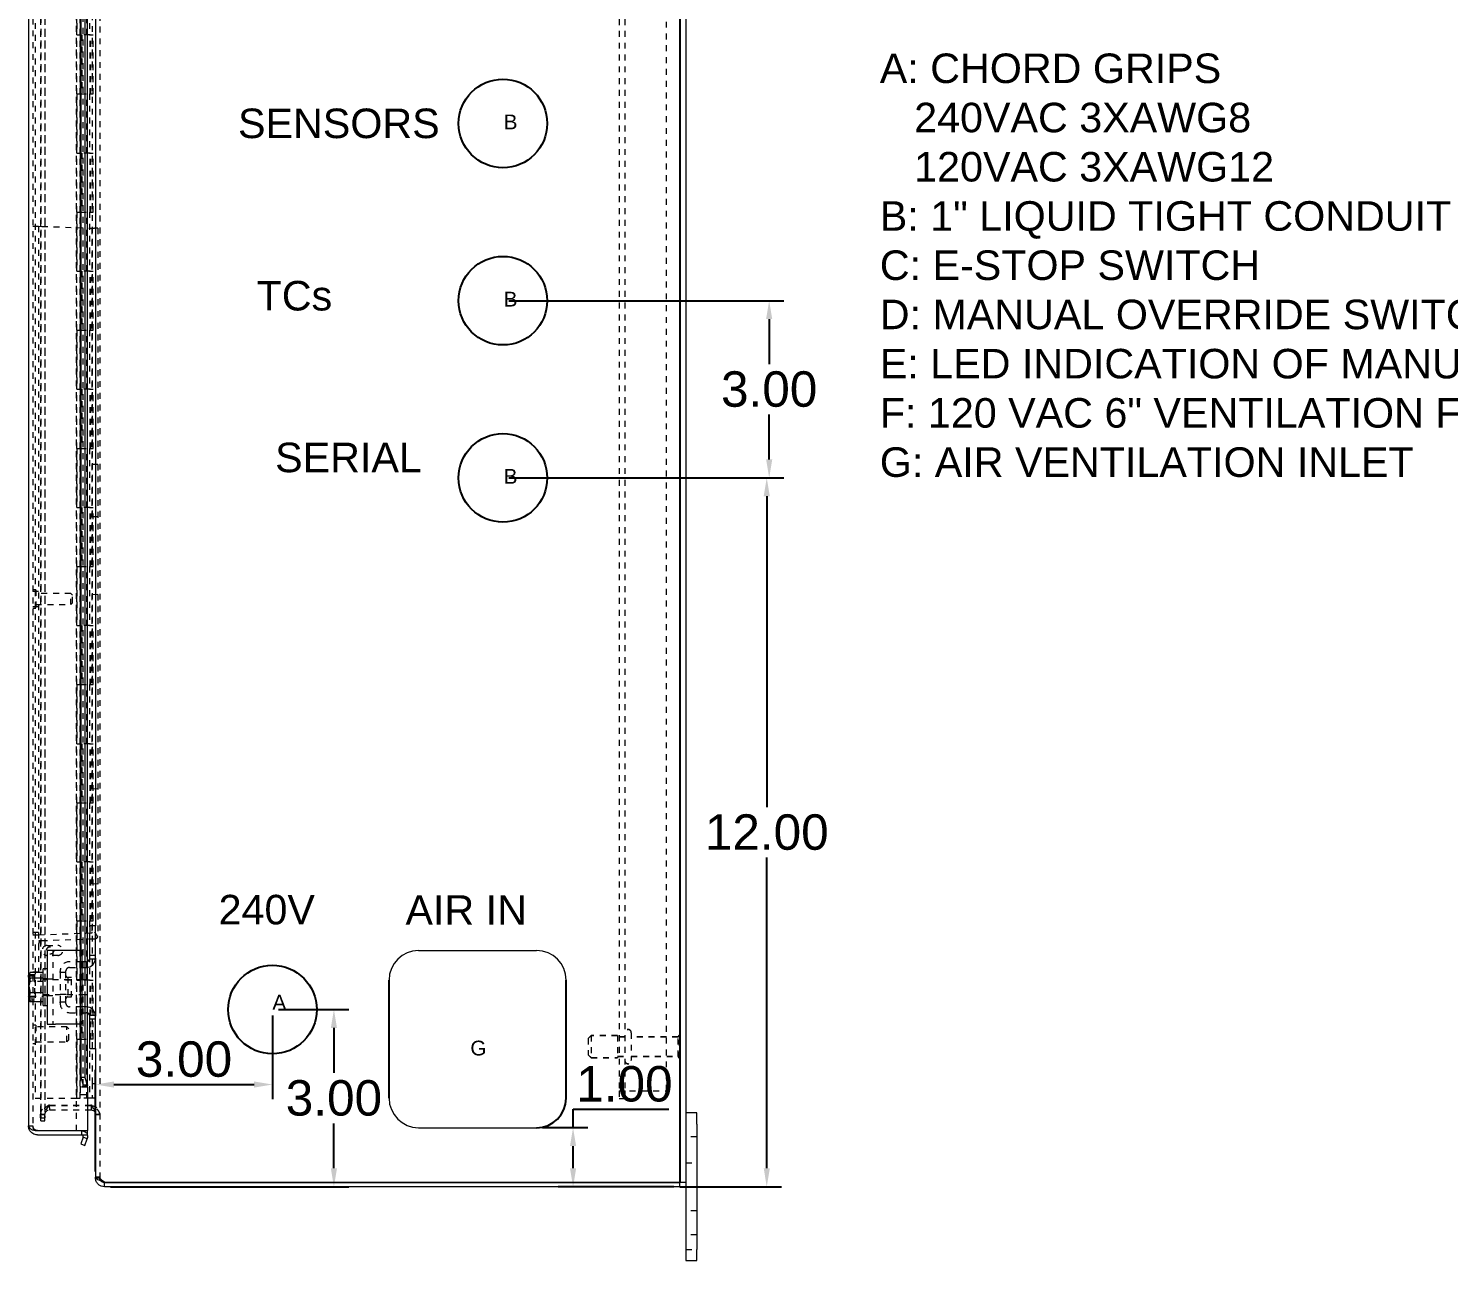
# Model space of a CAD drawing. Header units: inches. Extents: x -1574 to 492, y -294 to 234.
# Drawn here: x -20.33 to 3.72, y 170.39 to 191.25 of the extents above; entities that cross this region are included whole.
import ezdxf

# ---------------------------------------------------------------- set-up
doc = ezdxf.new("R2010")
doc.units = ezdxf.units.IN
doc.header["$MEASUREMENT"] = 0
doc.linetypes.add('HIDDEN', pattern=[0.075, 0.05, -0.025])
for name, color, linetype in [('BODY', 3, 'Continuous'), ('DIMS', 171, 'Continuous'), ('FRONT_DOOR', 1, 'Continuous'), ('HOLES', 8, 'Continuous'), ('PANEL', 150, 'Continuous')]:
    doc.layers.add(name, color=color, linetype=linetype)
doc.styles.get("Standard").update_dxf_attribs({"font": 'ARIAL.TTF'})
doc.dimstyles.get("Standard").update_dxf_attribs({"dimtxt": 0.18, "dimasz": 0.18, "dimexe": 0.18, "dimexo": 0.0625, "dimgap": 0.09, "dimtad": 0, "dimtih": 1, "dimtoh": 1, "dimdec": 4, "dimzin": 0, "dimdsep": 46, "dimtxsty": 'Standard', "dimcen": 0.09, "dimadec": 0, "dimazin": 0, "dimtfac": 1, "dimtdec": 4, "dimtofl": 0, "dimtmove": 0, "dimatfit": 3, "dimfxl": 0, "dimtolj": 1, "dimtzin": 0, "dimarcsym": 0})

# ---------------------------------------------------------------- blocks, each defined once
blk = doc.blocks.new('*D32')
at = {"layer": 'Defpoints', "color": 0, "transparency": 16777216}
for p in [(-16.197, 174.639), (-16.197, 173.369), (-19.194, 171.799)]:
    blk.add_point(p, dxfattribs=at)
at = {"layer": 'DIMS', "color": 0, "lineweight": -2, "transparency": 16777216}
for p, q in [((-16.197, 174.539), (-16.197, 173.119)), ((-19.194, 171.899), (-19.194, 173.619)), ((-18.882, 173.369), (-16.509, 173.369))]:
    blk.add_line(p, q, dxfattribs=at)
at = {"layer": 'DIMS', "color": 0, "transparency": 16777216}
for points in [[(-18.882, 173.421), (-18.882, 173.317), (-19.194, 173.369)], [(-16.509, 173.421), (-16.509, 173.317), (-16.197, 173.369)]]:
    blk.add_solid(points, dxfattribs=at)
at = {"layer": 'DIMS', "color": 0, "transparency": 16777216, "insert": (-17.695, 173.796), "char_height": 0.6, "attachment_point": 5}
blk.add_mtext('\\A1;3.00', dxfattribs=at)
blk = doc.blocks.new('*D33')
at = {"layer": 'Defpoints', "color": 0, "transparency": 16777216}
for p in [(-16.197, 174.639), (-15.156, 174.639), (-19.042, 171.639)]:
    blk.add_point(p, dxfattribs=at)
at = {"layer": 'DIMS', "color": 0, "lineweight": -2, "transparency": 16777216}
for p, q in [((-16.097, 174.639), (-14.906, 174.639)), ((-15.156, 174.327), (-15.156, 173.565)), ((-15.156, 171.951), (-15.156, 172.712)), ((-18.942, 171.639), (-14.906, 171.639))]:
    blk.add_line(p, q, dxfattribs=at)
at = {"layer": 'DIMS', "color": 0, "transparency": 16777216}
for points in [[(-15.208, 174.327), (-15.104, 174.327), (-15.156, 174.639)], [(-15.208, 171.951), (-15.104, 171.951), (-15.156, 171.639)]]:
    blk.add_solid(points, dxfattribs=at)
at = {"layer": 'DIMS', "color": 0, "transparency": 16777216, "insert": (-15.156, 173.139), "char_height": 0.6, "attachment_point": 5}
blk.add_mtext('\\A1;3.00', dxfattribs=at)
blk = doc.blocks.new('*D34')
at = {"layer": 'Defpoints', "color": 0, "transparency": 16777216}
for p in [(-11.723, 172.639), (-11.106, 172.639), (-9.299, 171.639)]:
    blk.add_point(p, dxfattribs=at)
at = {"layer": 'DIMS', "color": 0, "lineweight": -2, "transparency": 16777216}
for p, q in [((-11.106, 172.639), (-11.106, 172.951)), ((-11.106, 172.951), (-9.486, 172.951)), ((-11.623, 172.639), (-10.856, 172.639)), ((-11.106, 171.951), (-11.106, 172.327)), ((-9.399, 171.639), (-11.356, 171.639))]:
    blk.add_line(p, q, dxfattribs=at)
at = {"layer": 'DIMS', "color": 0, "transparency": 16777216}
for points in [[(-11.158, 172.327), (-11.054, 172.327), (-11.106, 172.639)], [(-11.158, 171.951), (-11.054, 171.951), (-11.106, 171.639)]]:
    blk.add_solid(points, dxfattribs=at)
at = {"layer": 'DIMS', "color": 0, "transparency": 16777216, "insert": (-10.236, 173.377), "char_height": 0.6, "attachment_point": 5}
blk.add_mtext('\\A1;1.00', dxfattribs=at)
blk = doc.blocks.new('*D35')
at = {"layer": 'Defpoints', "color": 0, "transparency": 16777216}
for p in [(-12.294, 183.639), (-7.826, 183.639), (-9.399, 171.639)]:
    blk.add_point(p, dxfattribs=at)
at = {"layer": 'DIMS', "color": 0, "lineweight": -2, "transparency": 16777216}
for p, q in [((-12.194, 183.639), (-7.576, 183.639)), ((-7.826, 183.327), (-7.826, 178.065)), ((-7.826, 171.951), (-7.826, 177.212)), ((-9.299, 171.639), (-7.576, 171.639))]:
    blk.add_line(p, q, dxfattribs=at)
at = {"layer": 'DIMS', "color": 0, "transparency": 16777216}
for points in [[(-7.878, 183.327), (-7.774, 183.327), (-7.826, 183.639)], [(-7.878, 171.951), (-7.774, 171.951), (-7.826, 171.639)]]:
    blk.add_solid(points, dxfattribs=at)
at = {"layer": 'DIMS', "color": 0, "transparency": 16777216, "insert": (-7.826, 177.639), "char_height": 0.6, "attachment_point": 5}
blk.add_mtext('\\A1;12.00', dxfattribs=at)
blk = doc.blocks.new('*D36')
at = {"layer": 'Defpoints', "color": 0, "transparency": 16777216}
for p in [(-12.294, 186.639), (-7.785, 186.639), (-12.294, 183.639)]:
    blk.add_point(p, dxfattribs=at)
at = {"layer": 'DIMS', "color": 0, "lineweight": -2, "transparency": 16777216}
for p, q in [((-12.194, 186.639), (-7.535, 186.639)), ((-7.785, 186.327), (-7.785, 185.565)), ((-7.785, 183.951), (-7.785, 184.712)), ((-12.194, 183.639), (-7.535, 183.639))]:
    blk.add_line(p, q, dxfattribs=at)
at = {"layer": 'DIMS', "color": 0, "transparency": 16777216}
for points in [[(-7.837, 186.327), (-7.733, 186.327), (-7.785, 186.639)], [(-7.837, 183.951), (-7.733, 183.951), (-7.785, 183.639)]]:
    blk.add_solid(points, dxfattribs=at)
at = {"layer": 'DIMS', "color": 0, "transparency": 16777216, "insert": (-7.785, 185.139), "char_height": 0.6, "attachment_point": 5}
blk.add_mtext('\\A1;3.00', dxfattribs=at)

msp = doc.modelspace()

# ---------------------------------------------------------------- linework, layer by layer
at = {"layer": 'BODY', "linetype": 'Continuous', "lineweight": 15}
for p, q in [((-9.29897, 171.7187), (-9.29897, 201.5587)), ((-9.29097, 201.5587), (-9.29097, 171.7187)), ((-9.19397, 201.5587), (-9.19397, 171.7187)), ((-19.19397, 196.7027), (-19.19397, 176.0547)), ((-19.19397, 176.0547), (-19.29097, 176.0547)), ((-19.29097, 176.0547), (-19.29097, 175.9347)), ((-19.19397, 175.9347), (-19.19397, 176.0547)), ((-19.29097, 175.5087), (-19.29097, 175.9347)), ((-19.19397, 175.5087), (-19.19397, 175.9347)), ((-20.01297, 175.6422), (-19.86897, 175.6422)), ((-20.01297, 175.6422), (-20.01297, 174.3922)), ((-19.86897, 175.6422), (-19.42297, 175.6422)), ((-19.42297, 175.6422), (-19.42297, 174.3922)), ((-20.01297, 175.3297), (-20.07797, 175.3297)), ((-20.07797, 174.7047), (-20.07797, 175.3297)), ((-19.35097, 175.4487), (-19.42297, 175.4487)), ((-19.42297, 175.3517), (-19.35097, 175.3517)), ((-19.19397, 175.5087), (-19.19397, 174.5257)), ((-20.30962, 175.25238), (-20.32993, 175.21719)), ((-20.32993, 175.21321), (-20.31829, 175.23213)), ((-20.32993, 175.1848), (-20.32993, 175.21321)), ((-20.31878, 175.20283), (-20.32993, 175.1848)), ((-20.32993, 175.1848), (-20.32993, 174.81721)), ((-20.31878, 175.20283), (-20.30107, 175.16768)), ((-20.22893, 175.20283), (-20.31878, 175.20283)), ((-20.30107, 175.26532), (-20.31829, 175.23213)), ((-20.31829, 175.23213), (-20.22893, 175.23213)), ((-20.07797, 175.26532), (-20.30107, 175.26532)), ((-20.07797, 175.16768), (-20.30107, 175.16768)), ((-20.22893, 175.23213), (-20.22893, 175.20283)), ((-19.32797, 175.1422), (-19.42297, 175.1422)), ((-19.32797, 175.13227), (-19.32797, 175.1422)), ((-19.32797, 174.8922), (-19.32797, 175.13227)), ((-20.07797, 174.91955), (-20.30107, 174.91955)), ((-19.42297, 174.8922), (-19.32797, 174.8922)), ((-20.32993, 174.81721), (-20.30962, 174.78202)), ((-20.07797, 174.76908), (-20.30107, 174.76908)), ((-20.07797, 174.7047), (-20.01297, 174.7047)), ((-19.35097, 174.6827), (-19.42297, 174.6827)), ((-20.01297, 174.3922), (-19.86897, 174.3922)), ((-19.42297, 174.3922), (-19.86897, 174.3922)), ((-19.42297, 174.5857), (-19.35097, 174.5857)), ((-19.29097, 174.0997), (-19.29097, 174.5257)), ((-19.19397, 174.0997), (-19.19397, 174.5257)), ((-19.29097, 173.9797), (-19.29097, 174.0997)), ((-19.29097, 173.9797), (-19.19397, 173.9797)), ((-19.19397, 173.9797), (-19.19397, 174.0997)), ((-19.19397, 173.9797), (-19.19397, 171.7987)), ((-19.32847, 173.0217), (-19.27397, 173.0217)), ((-19.32847, 173.0137), (-19.27397, 173.0137)), ((-19.32847, 172.9417), (-19.27397, 172.9417)), ((-19.26884, 173.0217), (-19.27397, 173.0217)), ((-19.26424, 173.01339), (-19.26884, 172.94154)), ((-9.01197, 172.8887), (-9.19397, 172.8887)), ((-9.01197, 172.6987), (-9.01197, 172.8887)), ((-9.01197, 172.6987), (-9.01197, 170.5787)), ((-19.19397, 171.7907), (-19.19397, 171.7987)), ((-19.04197, 171.7187), (-9.29897, 171.7187)), ((-19.04197, 171.6387), (-19.04197, 171.7107)), ((-19.04197, 171.7107), (-9.29897, 171.7107)), ((-9.29897, 171.6387), (-19.04197, 171.6387)), ((-9.29897, 171.6387), (-19.04197, 171.6387)), ((-9.29897, 171.6387), (-9.29897, 171.7107)), ((-9.29097, 171.7187), (-9.19397, 171.7187)), ((-9.19397, 171.7187), (-9.19397, 170.5787)), ((-9.19397, 170.5787), (-9.19397, 170.3887)), ((-9.01197, 170.3887), (-9.01197, 170.5787)), ((-9.19397, 170.3887), (-9.01197, 170.3887))]:
    msp.add_line(p, q, dxfattribs=at)
at = {"layer": 'BODY', "linetype": 'HIDDEN', "lineweight": 0}
for p, q in [((-19.12197, 201.4787), (-19.12197, 171.7987)), ((-20.12227, 200.40793), (-20.12227, 172.86947)), ((-20.12207, 200.44086), (-20.12207, 172.83654)), ((-20.05027, 200.40793), (-20.05027, 172.86947)), ((-20.05007, 200.44086), (-20.05007, 172.83654)), ((-19.24897, 199.8887), (-19.24897, 173.3887)), ((-19.50847, 192.1387), (-19.50847, 191.1387)), ((-19.45347, 192.1387), (-19.45347, 191.1387)), ((-19.3392, 191.1387), (-19.3392, 192.1387)), ((-19.29365, 192.1387), (-19.29365, 191.1387)), ((-19.50797, 191.1387), (-19.50847, 191.1387)), ((-19.29365, 191.1387), (-19.45347, 191.1387)), ((-19.28129, 191.1387), (-19.29365, 191.1387)), ((-19.28129, 191.1387), (-19.23358, 191.1387)), ((-19.28129, 190.1387), (-19.28129, 191.1387)), ((-19.23358, 190.1387), (-19.23358, 191.1387)), ((-19.50847, 190.1387), (-19.50797, 190.1387)), ((-19.50847, 190.1387), (-19.50847, 189.1387)), ((-19.45347, 190.1387), (-19.29365, 190.1387)), ((-19.45347, 190.1387), (-19.45347, 189.1387)), ((-19.3392, 189.1387), (-19.3392, 190.1387)), ((-19.29365, 190.1387), (-19.28129, 190.1387)), ((-19.29365, 190.1387), (-19.29365, 189.1387)), ((-19.28129, 190.1387), (-19.23358, 190.1387)), ((-19.50797, 189.1387), (-19.50847, 189.1387)), ((-19.29365, 189.1387), (-19.45347, 189.1387)), ((-19.28129, 189.1387), (-19.29365, 189.1387)), ((-19.28129, 189.1387), (-19.23358, 189.1387)), ((-19.28129, 188.1387), (-19.28129, 189.1387)), ((-19.23358, 188.1387), (-19.23358, 189.1387)), ((-19.50847, 188.1387), (-19.50797, 188.1387)), ((-19.50847, 188.1387), (-19.50847, 187.1387)), ((-19.45347, 188.1387), (-19.29365, 188.1387)), ((-19.45347, 188.1387), (-19.45347, 187.1387)), ((-19.3392, 187.1387), (-19.3392, 188.1387)), ((-19.29365, 188.1387), (-19.28129, 188.1387)), ((-19.29365, 188.1387), (-19.29365, 187.1387)), ((-19.28129, 188.1387), (-19.23358, 188.1387)), ((-19.50797, 187.1387), (-19.50847, 187.1387)), ((-19.29365, 187.1387), (-19.45347, 187.1387)), ((-19.28129, 187.1387), (-19.29365, 187.1387)), ((-19.28129, 187.1387), (-19.23358, 187.1387)), ((-19.28129, 186.1387), (-19.28129, 187.1387)), ((-19.23358, 186.1387), (-19.23358, 187.1387)), ((-19.50847, 186.1387), (-19.50797, 186.1387)), ((-19.50847, 186.1387), (-19.50847, 185.1387)), ((-19.45347, 186.1387), (-19.29365, 186.1387)), ((-19.45347, 186.1387), (-19.45347, 185.1387)), ((-19.3392, 185.1387), (-19.3392, 186.1387)), ((-19.29365, 186.1387), (-19.28129, 186.1387)), ((-19.29365, 186.1387), (-19.29365, 185.1387)), ((-19.28129, 186.1387), (-19.23358, 186.1387)), ((-19.50797, 185.1387), (-19.50847, 185.1387)), ((-19.29365, 185.1387), (-19.45347, 185.1387)), ((-19.28129, 185.1387), (-19.29365, 185.1387)), ((-19.28129, 185.1387), (-19.23358, 185.1387)), ((-19.28129, 184.1387), (-19.28129, 185.1387)), ((-19.23358, 184.1387), (-19.23358, 185.1387)), ((-19.50847, 184.1387), (-19.50797, 184.1387)), ((-19.50847, 184.1387), (-19.50847, 183.1387)), ((-19.45347, 184.1387), (-19.29365, 184.1387)), ((-19.45347, 184.1387), (-19.45347, 183.1387)), ((-19.3392, 183.1387), (-19.3392, 184.1387)), ((-19.29365, 184.1387), (-19.28129, 184.1387)), ((-19.29365, 184.1387), (-19.29365, 183.1387)), ((-19.28129, 184.1387), (-19.23358, 184.1387)), ((-19.50797, 183.1387), (-19.50847, 183.1387)), ((-19.29365, 183.1387), (-19.45347, 183.1387)), ((-19.28129, 183.1387), (-19.29365, 183.1387)), ((-19.28129, 183.1387), (-19.23358, 183.1387)), ((-19.28129, 182.1387), (-19.28129, 183.1387)), ((-19.23358, 182.1387), (-19.23358, 183.1387)), ((-19.50847, 182.1387), (-19.50797, 182.1387)), ((-19.50847, 182.1387), (-19.50847, 181.1387)), ((-19.45347, 182.1387), (-19.29365, 182.1387)), ((-19.45347, 182.1387), (-19.45347, 181.1387)), ((-19.3392, 181.1387), (-19.3392, 182.1387)), ((-19.29365, 182.1387), (-19.29365, 181.1387)), ((-19.29365, 182.1387), (-19.28129, 182.1387)), ((-19.28129, 182.1387), (-19.23358, 182.1387)), ((-19.50797, 181.1387), (-19.50847, 181.1387)), ((-19.29365, 181.1387), (-19.45347, 181.1387)), ((-19.28129, 181.1387), (-19.29365, 181.1387)), ((-19.28129, 181.1387), (-19.23358, 181.1387)), ((-19.28129, 180.1387), (-19.28129, 181.1387)), ((-19.23358, 180.1387), (-19.23358, 181.1387)), ((-19.50847, 180.1387), (-19.50797, 180.1387)), ((-19.50847, 180.1387), (-19.50847, 179.1387)), ((-19.45347, 180.1387), (-19.29365, 180.1387)), ((-19.45347, 180.1387), (-19.45347, 179.1387)), ((-19.3392, 179.1387), (-19.3392, 180.1387)), ((-19.29365, 180.1387), (-19.28129, 180.1387)), ((-19.29365, 180.1387), (-19.29365, 179.1387)), ((-19.28129, 180.1387), (-19.23358, 180.1387)), ((-19.50797, 179.1387), (-19.50847, 179.1387)), ((-19.29365, 179.1387), (-19.45347, 179.1387)), ((-19.28129, 179.1387), (-19.29365, 179.1387)), ((-19.28129, 179.1387), (-19.23358, 179.1387)), ((-19.28129, 178.1387), (-19.28129, 179.1387)), ((-19.23358, 178.1387), (-19.23358, 179.1387)), ((-19.50847, 178.1387), (-19.50797, 178.1387)), ((-19.50847, 178.1387), (-19.50847, 177.1387)), ((-19.45347, 178.1387), (-19.29365, 178.1387)), ((-19.45347, 178.1387), (-19.45347, 177.1387)), ((-19.3392, 177.1387), (-19.3392, 178.1387)), ((-19.29365, 178.1387), (-19.28129, 178.1387)), ((-19.29365, 178.1387), (-19.29365, 177.1387)), ((-19.28129, 178.1387), (-19.23358, 178.1387)), ((-19.50797, 177.1387), (-19.50847, 177.1387)), ((-19.29365, 177.1387), (-19.45347, 177.1387)), ((-19.28129, 177.1387), (-19.29365, 177.1387)), ((-19.28129, 177.1387), (-19.23358, 177.1387)), ((-19.28129, 176.1387), (-19.28129, 177.1387)), ((-19.23358, 176.1387), (-19.23358, 177.1387)), ((-19.50847, 176.1387), (-19.50797, 176.1387)), ((-19.50847, 176.1387), (-19.50847, 175.1387)), ((-19.45347, 176.1387), (-19.29365, 176.1387)), ((-19.45347, 176.1387), (-19.45347, 175.1387)), ((-19.3392, 175.1387), (-19.3392, 176.1387)), ((-19.29365, 176.1387), (-19.29365, 175.1387)), ((-19.29365, 176.1387), (-19.28129, 176.1387)), ((-19.28129, 176.1387), (-19.23358, 176.1387)), ((-19.91597, 175.6422), (-19.91597, 174.3922)), ((-19.42297, 175.4487), (-19.63397, 175.4487)), ((-19.63397, 175.3517), (-19.42297, 175.3517)), ((-19.29262, 175.4947), (-19.19459, 175.4947)), ((-19.19397, 175.5547), (-19.29097, 175.5547)), ((-20.32993, 175.21719), (-20.32993, 175.21321)), ((-20.07797, 175.11485), (-20.30107, 175.11485)), ((-20.22893, 175.20283), (-20.22893, 174.80423)), ((-20.01297, 175.1577), (-20.07797, 175.1577)), ((-19.42297, 175.1422), (-20.07797, 175.1422)), ((-20.01297, 175.1577), (-19.91597, 175.1577)), ((-19.79097, 175.2917), (-19.79097, 175.2817)), ((-19.79097, 175.2667), (-19.79097, 175.2817)), ((-19.79097, 175.2667), (-19.79097, 174.7677)), ((-19.69397, 175.2667), (-19.79097, 175.2667)), ((-19.60097, 175.1342), (-19.79097, 175.1342)), ((-19.69397, 175.2817), (-19.69397, 175.2917)), ((-19.69397, 175.2667), (-19.69397, 175.2817)), ((-19.69397, 174.7677), (-19.69397, 175.2667)), ((-19.66397, 175.1827), (-19.66397, 174.8517)), ((-19.60097, 175.1827), (-19.66397, 175.1827)), ((-19.60097, 174.8517), (-19.60097, 175.1827)), ((-19.50797, 175.1387), (-19.50847, 175.1387)), ((-19.29365, 175.1387), (-19.45347, 175.1387)), ((-19.28129, 175.1387), (-19.29365, 175.1387)), ((-19.28129, 175.1387), (-19.23358, 175.1387)), ((-19.28129, 174.1387), (-19.28129, 175.1387)), ((-19.23358, 174.1387), (-19.23358, 175.1387)), ((-20.31829, 174.83352), (-20.32993, 174.85244)), ((-20.31829, 174.83352), (-20.30107, 174.86672)), ((-20.30107, 174.86672), (-20.07797, 174.86672)), ((-20.07797, 174.8922), (-19.42297, 174.8922)), ((-20.07797, 174.8767), (-20.01297, 174.8767)), ((-20.01297, 174.8767), (-19.91597, 174.8767)), ((-19.79097, 174.9002), (-19.60097, 174.9002)), ((-19.66397, 174.8517), (-19.60097, 174.8517)), ((-20.32993, 174.82227), (-20.31878, 174.80423)), ((-20.30107, 174.76908), (-20.31878, 174.80423)), ((-20.31878, 174.80423), (-20.22893, 174.80423)), ((-20.22893, 174.83352), (-20.31829, 174.83352)), ((-19.79097, 174.7677), (-19.69397, 174.7677)), ((-19.79097, 174.7527), (-19.79097, 174.7677)), ((-19.79097, 174.7527), (-19.79097, 174.7427)), ((-19.69397, 174.7527), (-19.69397, 174.7677)), ((-19.69397, 174.7427), (-19.69397, 174.7527)), ((-19.42297, 174.6827), (-19.63397, 174.6827)), ((-19.63397, 174.5857), (-19.42297, 174.5857)), ((-19.19459, 174.5397), (-19.29262, 174.5397)), ((-19.29097, 174.4797), (-19.19397, 174.4797)), ((-19.50847, 174.1387), (-19.50797, 174.1387)), ((-19.50847, 174.1387), (-19.50847, 173.1387)), ((-19.45347, 174.1387), (-19.29365, 174.1387)), ((-19.45347, 174.1387), (-19.45347, 173.1387)), ((-19.3392, 173.1387), (-19.3392, 174.1387)), ((-19.29365, 174.1387), (-19.28129, 174.1387)), ((-19.29365, 174.1387), (-19.29365, 173.1387)), ((-19.23358, 174.1387), (-19.28129, 174.1387)), ((-10.79847, 174.1992), (-10.84847, 174.1492)), ((-10.79847, 174.1962), (-10.84847, 174.1462)), ((-10.84847, 174.1492), (-10.84847, 173.8742)), ((-10.79847, 174.1992), (-10.79847, 173.8242)), ((-10.35347, 174.1992), (-10.79847, 174.1992)), ((-10.35347, 174.1962), (-10.79847, 174.1962)), ((-10.35347, 174.1992), (-10.35347, 173.8242)), ((-10.22847, 174.1767), (-10.35347, 174.1767)), ((-10.22847, 174.1737), (-10.35347, 174.1737)), ((-9.32597, 174.1767), (-10.11947, 174.1767)), ((-9.32597, 174.1737), (-10.11947, 174.1737)), ((-9.32597, 173.8467), (-9.32597, 174.1767)), ((-9.30097, 173.8217), (-9.30097, 174.2017)), ((-9.29897, 174.20003), (-9.30097, 174.2017)), ((-10.84847, 173.8742), (-10.84847, 173.8712)), ((-10.84847, 173.8742), (-10.79847, 173.8242)), ((-10.84847, 173.8712), (-10.79847, 173.8212)), ((-10.79847, 173.8242), (-10.79847, 173.8212)), ((-10.79847, 173.8242), (-10.35347, 173.8242)), ((-10.79847, 173.8212), (-10.35347, 173.8212)), ((-10.35347, 173.8467), (-10.22847, 173.8467)), ((-10.35347, 173.8437), (-10.22847, 173.8437)), ((-10.35347, 173.8242), (-10.35347, 173.8212)), ((-10.11947, 173.8467), (-9.32597, 173.8467)), ((-10.11947, 173.8437), (-9.32597, 173.8437)), ((-10.11947, 173.77802), (-10.11947, 173.77901)), ((-9.32597, 173.8437), (-9.32597, 173.8467)), ((-9.30097, 173.8217), (-9.29897, 173.82337)), ((-9.30097, 173.8187), (-9.30097, 173.8217)), ((-9.30097, 173.8187), (-9.29897, 173.82037)), ((-19.24897, 173.3887), (-19.19397, 173.3887)), ((-19.24897, 173.3887), (-19.24897, 173.1387)), ((-19.97976, 173.0217), (-19.97517, 173.0217)), ((-19.97966, 173.01339), (-19.97507, 172.94154)), ((-19.97007, 173.0217), (-19.97517, 173.0217)), ((-19.97007, 173.0217), (-19.32847, 173.0217)), ((-19.96997, 173.0137), (-19.32847, 173.0137)), ((-19.96997, 172.9417), (-19.32847, 172.9417)), ((-19.29365, 173.1387), (-19.45347, 173.1387)), ((-19.25294, 173.1387), (-19.29365, 173.1387)), ((-19.26424, 173.0217), (-19.26884, 173.0217)), ((-19.24897, 173.1387), (-19.25294, 173.1387)), ((-19.19397, 173.1387), (-19.24897, 173.1387)), ((-20.12227, 172.86947), (-20.05027, 172.86947)), ((-20.12227, 172.81462), (-20.12227, 172.86947)), ((-20.12227, 172.80554), (-20.12227, 172.81462)), ((-20.12227, 172.80554), (-20.12207, 172.80554)), ((-20.12207, 172.86967), (-20.05007, 172.86967)), ((-20.12207, 172.83654), (-20.12207, 172.80554)), ((-20.12207, 172.80554), (-20.05007, 172.80554)), ((-20.12197, 172.80665), (-20.12197, 172.8617)), ((-20.12197, 172.8617), (-20.04997, 172.8617)), ((-20.12197, 172.75373), (-20.12197, 172.80665)), ((-20.12197, 172.75373), (-20.04997, 172.75373)), ((-20.05027, 172.81462), (-20.05027, 172.86947)), ((-20.05027, 172.80554), (-20.05027, 172.81462)), ((-20.05007, 172.83654), (-20.05007, 172.80554)), ((-20.04997, 172.80665), (-20.04997, 172.8617)), ((-20.04997, 172.75373), (-20.04997, 172.80665)), ((-19.19397, 172.8697), (-19.12197, 172.8697)), ((-19.19397, 172.8617), (-19.12197, 172.8617)), ((-9.01197, 172.48245), (-9.19397, 172.48245)), ((-9.19397, 172.04495), (-9.01197, 172.04495)), ((-19.12197, 171.7987), (-19.19397, 171.7987)), ((-19.19397, 171.7907), (-19.12197, 171.7907)), ((-19.12197, 171.7987), (-19.12197, 171.7907)), ((-9.01197, 171.23245), (-9.19397, 171.23245)), ((-9.01197, 170.8237), (-9.19397, 170.8237)), ((-9.19397, 170.5737), (-9.01197, 170.5737))]:
    msp.add_line(p, q, dxfattribs=at)
for centre, radius, start, end in [((-19.63397, 175.2917), 0.157, 90, 180), ((-19.63397, 175.2917), 0.06, 90, 180), ((-19.66397, 175.2127), 0.03, 180, 270), ((-19.66397, 174.8217), 0.03, 90, 180), ((-19.63397, 174.7427), 0.157, 180, 270), ((-19.63397, 174.7427), 0.06, 180, 270), ((-10.17397, 174.2472), 0.0545, 0, 180), ((-10.17397, 174.2442), 0.0545, 0, 180), ((-9.30097, 174.1767), 0.025, 90, 180), ((-9.30097, 174.1737), 0.025, 90, 180), ((-9.31597, 174.1787), 0.025, 0, 53.130102), ((-10.17397, 173.7762), 0.0545, 180, 0), ((-10.17397, 173.7732), 0.0545, 180, 0), ((-9.30097, 173.8467), 0.025, 180, 270), ((-9.30097, 173.8437), 0.025, 180, 270), ((-19.96997, 172.8617), 0.152, 90, 93.65253), ((-19.96997, 172.8617), 0.08, 90, 93.65253)]:
    msp.add_arc(centre, radius, start, end, dxfattribs=at)
at = {"layer": 'BODY', "linetype": 'Continuous', "lineweight": 15}
for centre, radius, start, end in [((-19.35097, 175.5087), 0.06, 270, 0), ((-19.35097, 175.5087), 0.157, 270, 0), ((-19.35097, 174.5257), 0.157, 0, 90), ((-19.35097, 174.5257), 0.06, 0, 90), ((-9.31597, 174.1817), 0.025, 0, 47.156357), ((-9.31597, 173.8417), 0.025, 312.843643, 0), ((-9.31597, 173.8387), 0.025, 312.843643, 0), ((-19.27397, 172.8617), 0.152, 86.329882, 90), ((-19.27397, 172.8617), 0.08, 86.329882, 90)]:
    msp.add_arc(centre, radius, start, end, dxfattribs=at)
at = {"layer": 'BODY', "linetype": 'HIDDEN', "lineweight": 0}
for points, knots in [([(-20.30107, 175.11485), (-20.31116, 175.14173), (-20.33004, 175.19202), (-20.31027, 175.24205), (-20.30107, 175.26532)], [0, 0, 0, 0, 0.53474673, 1, 1, 1, 1]), ([(-20.30107, 174.86672), (-20.31116, 174.91106), (-20.33004, 174.99397), (-20.31027, 175.07646), (-20.30107, 175.11485)], [0, 0, 0, 0, 0.53474673, 1, 1, 1, 1]), ([(-10.11947, 174.24352), (-10.11947, 174.24367), (-10.11947, 174.24395), (-10.11947, 174.22429), (-10.11947, 174.19902), (-10.11947, 174.16533), (-10.11947, 174.11447), (-10.11947, 174.04164), (-10.11947, 173.96524), (-10.11947, 173.9073), (-10.11947, 173.86607), (-10.11947, 173.83123), (-10.11947, 173.79528), (-10.11947, 173.78482), (-10.11947, 173.77802)], [0, 0, 0, 0, 0.08359652, 0.15069394, 0.21921527, 0.28773659, 0.35483401, 0.47947684, 0.60411968, 0.6712171, 0.73973842, 0.80825975, 0.87535717, 1, 1, 1, 1]), ([(-19.97976, 173.0217), (-20.0001, 173.00808), (-20.04081, 172.98082), (-20.08964, 172.93994), (-20.11777, 172.90283), (-20.1208, 172.87945), (-20.12207, 172.86967)], [0, 0, 0, 0, 0.26864183, 0.53757662, 0.80651327, 1, 1, 1, 1]), ([(-20.12197, 172.8617), (-20.11954, 172.88224), (-20.11467, 172.92334), (-20.07732, 172.97465), (-20.0293, 173.00591), (-19.9943, 173.01118), (-19.97966, 173.01339)], [0, 0, 0, 0, 0.26863995, 0.53757473, 0.80651138, 1, 1, 1, 1]), ([(-19.97517, 173.0217), (-19.9894, 173.00342), (-20.01793, 172.9668), (-20.04549, 172.91605), (-20.04869, 172.88371), (-20.05007, 172.86967)], [0, 0, 0, 0, 0.36053618, 0.72244135, 1, 1, 1, 1]), ([(-20.04997, 172.8617), (-20.04764, 172.87611), (-20.04296, 172.90499), (-20.01129, 172.93464), (-19.98603, 172.93945), (-19.97507, 172.94154)], [0, 0, 0, 0, 0.36054674, 0.72245205, 1, 1, 1, 1]), ([(-19.12197, 172.8697), (-19.1244, 172.88332), (-19.12926, 172.91058), (-19.16662, 172.95146), (-19.21462, 172.98856), (-19.24961, 173.01193), (-19.26424, 173.0217)], [0, 0, 0, 0, 0.26869639, 0.5376858, 0.80667707, 1, 1, 1, 1]), ([(-19.26424, 173.01339), (-19.24389, 173.00965), (-19.20319, 173.00216), (-19.15437, 172.9616), (-19.12626, 172.91169), (-19.12323, 172.87644), (-19.12197, 172.8617)], [0, 0, 0, 0, 0.26869451, 0.53768392, 0.80667519, 1, 1, 1, 1]), ([(-19.04197, 171.7187), (-19.05259, 171.72546), (-19.0739, 171.73901), (-19.10067, 171.75936), (-19.11864, 171.77928), (-19.12088, 171.79239), (-19.12197, 171.7987)], [0, 0, 0, 0, 0.25331742, 0.50820481, 0.76309693, 1, 1, 1, 1]), ([(-19.10241, 171.73975), (-19.10783, 171.74676), (-19.11941, 171.76172), (-19.12108, 171.78064), (-19.12197, 171.7907)], [0, 0, 0, 0, 0.46797697, 1, 1, 1, 1])]:
    msp.add_open_spline(points, degree=3, knots=knots, dxfattribs=at)
at = {"layer": 'BODY', "linetype": 'Continuous', "lineweight": 15}
for points, knots in [([(-20.30107, 175.16768), (-20.31116, 175.12334), (-20.33004, 175.04043), (-20.31027, 174.95794), (-20.30107, 174.91955)], [0, 0, 0, 0, 0.53474673, 1, 1, 1, 1]), ([(-20.30107, 174.91955), (-20.31116, 174.89267), (-20.33004, 174.84238), (-20.31027, 174.79235), (-20.30107, 174.76908)], [0, 0, 0, 0, 0.53474673, 1, 1, 1, 1]), ([(-19.19397, 172.8697), (-19.1963, 172.88798), (-19.20097, 172.9246), (-19.23264, 172.97534), (-19.25789, 173.00767), (-19.26884, 173.0217)], [0, 0, 0, 0, 0.36060932, 0.72258792, 1, 1, 1, 1]), ([(-19.26884, 172.94154), (-19.25461, 172.93828), (-19.22609, 172.93177), (-19.19854, 172.89827), (-19.19535, 172.87277), (-19.19397, 172.8617)], [0, 0, 0, 0, 0.36061989, 0.72259862, 1, 1, 1, 1]), ([(-19.19397, 171.7987), (-19.19209, 171.79266), (-19.18835, 171.78058), (-19.15928, 171.76245), (-19.1169, 171.74433), (-19.07481, 171.72971), (-19.04942, 171.7212), (-19.04197, 171.7187)], [0, 0, 0, 0, 0.22646045, 0.45296905, 0.67947789, 0.90598651, 1, 1, 1, 1]), ([(-19.04197, 171.6387), (-19.05999, 171.64057), (-19.09604, 171.64431), (-19.1434, 171.67339), (-19.17784, 171.71577), (-19.19249, 171.75785), (-19.19363, 171.78325), (-19.19397, 171.7907)], [0, 0, 0, 0, 0.22646045, 0.45296905, 0.67947789, 0.90598651, 1, 1, 1, 1]), ([(-19.04197, 171.7107), (-19.0524, 171.71205), (-19.07333, 171.71477), (-19.09488, 171.72735), (-19.1014, 171.73809), (-19.10241, 171.73975)], [0, 0, 0, 0, 0.45666414, 0.91615851, 1, 1, 1, 1])]:
    msp.add_open_spline(points, degree=3, knots=knots, dxfattribs=at)
at = {"layer": 'FRONT_DOOR', "linetype": 'HIDDEN', "lineweight": 0}
for p, q in [((-20.25647, 200.6147), (-20.25647, 172.6687)), ((-19.51597, 172.58941), (-19.51597, 200.69399)), ((-20.21297, 200.1387), (-20.21297, 173.1387)), ((-19.50797, 173.1387), (-19.50797, 200.1387)), ((-19.45347, 200.1262), (-19.45347, 173.2012)), ((-19.45297, 173.1387), (-19.45297, 200.1387)), ((-19.40046, 173.35847), (-19.40046, 199.92495)), ((-19.32847, 173.32341), (-19.32847, 199.95999)), ((-19.50797, 191.1387), (-19.45297, 191.1387)), ((-19.45069, 191.1387), (-19.45069, 190.1387)), ((-19.42261, 191.1387), (-19.42261, 190.1387)), ((-19.32897, 190.1387), (-19.32897, 191.1387)), ((-19.29365, 191.1387), (-19.28129, 191.1387)), ((-19.27397, 190.1387), (-19.27397, 191.1387)), ((-19.50797, 190.1387), (-19.45297, 190.1387)), ((-19.28129, 190.1387), (-19.29365, 190.1387)), ((-19.50797, 189.1387), (-19.45297, 189.1387)), ((-19.45069, 189.1387), (-19.45069, 188.1387)), ((-19.42261, 189.1387), (-19.42261, 188.1387)), ((-19.32897, 188.1387), (-19.32897, 189.1387)), ((-19.29365, 189.1387), (-19.28129, 189.1387)), ((-19.27397, 188.1387), (-19.27397, 189.1387)), ((-19.50797, 188.1387), (-19.45297, 188.1387)), ((-19.28129, 188.1387), (-19.29365, 188.1387)), ((-20.25647, 187.90219), (-20.15647, 187.8987)), ((-20.15647, 187.8987), (-20.15647, 187.4987)), ((-20.15647, 187.8987), (-20.10338, 187.89685)), ((-20.10338, 187.89685), (-19.20955, 187.86563)), ((-19.25647, 187.86727), (-19.25647, 175.9487)), ((-19.15647, 187.86378), (-19.20955, 187.86563)), ((-19.15647, 187.86378), (-19.15647, 175.88673)), ((-20.15647, 187.4987), (-20.15647, 175.9437)), ((-19.50797, 187.1387), (-19.45297, 187.1387)), ((-19.45069, 187.1387), (-19.45069, 186.1387)), ((-19.42261, 187.1387), (-19.42261, 186.1387)), ((-19.32897, 186.1387), (-19.32897, 187.1387)), ((-19.29365, 187.1387), (-19.28129, 187.1387)), ((-19.27397, 186.1387), (-19.27397, 187.1387)), ((-19.50797, 186.1387), (-19.45297, 186.1387)), ((-19.28129, 186.1387), (-19.29365, 186.1387)), ((-19.50797, 185.1387), (-19.45297, 185.1387)), ((-19.45069, 185.1387), (-19.45069, 184.1387)), ((-19.42261, 185.1387), (-19.42261, 184.1387)), ((-19.32897, 184.1387), (-19.32897, 185.1387)), ((-19.29365, 185.1387), (-19.28129, 185.1387)), ((-19.27397, 184.1387), (-19.27397, 185.1387)), ((-19.50797, 184.1387), (-19.45297, 184.1387)), ((-19.28129, 184.1387), (-19.29365, 184.1387)), ((-19.15647, 183.86378), (-19.25647, 183.86727)), ((-19.50797, 183.1387), (-19.45297, 183.1387)), ((-19.45069, 183.1387), (-19.45069, 182.1387)), ((-19.42261, 183.1387), (-19.42261, 182.1387)), ((-19.32897, 182.1387), (-19.32897, 183.1387)), ((-19.29365, 183.1387), (-19.28129, 183.1387)), ((-19.27397, 182.1387), (-19.27397, 183.1387)), ((-19.25647, 182.98727), (-19.15647, 182.98378)), ((-19.50797, 182.1387), (-19.45297, 182.1387)), ((-19.28129, 182.1387), (-19.29365, 182.1387)), ((-20.20647, 181.7437), (-20.25647, 181.7437)), ((-20.15647, 181.7137), (-20.25647, 181.71719)), ((-20.20647, 181.7437), (-20.20647, 181.4337)), ((-19.61147, 181.6837), (-20.20647, 181.6837)), ((-19.61147, 181.4937), (-19.61147, 181.6837)), ((-19.58147, 181.6537), (-19.61147, 181.6837)), ((-19.58147, 181.5237), (-19.58147, 181.6537)), ((-19.15647, 181.66362), (-19.25647, 181.66013)), ((-20.25647, 181.46021), (-20.15647, 181.4637)), ((-20.25647, 181.4337), (-20.20647, 181.4337)), ((-20.20647, 181.4937), (-19.61147, 181.4937)), ((-19.61147, 181.4937), (-19.58147, 181.5237)), ((-19.50797, 181.1387), (-19.45297, 181.1387)), ((-19.45069, 181.1387), (-19.45069, 180.1387)), ((-19.42261, 181.1387), (-19.42261, 180.1387)), ((-19.32897, 180.1387), (-19.32897, 181.1387)), ((-19.29365, 181.1387), (-19.28129, 181.1387)), ((-19.27397, 180.1387), (-19.27397, 181.1387)), ((-19.50797, 180.1387), (-19.45297, 180.1387)), ((-19.28129, 180.1387), (-19.29365, 180.1387)), ((-19.50797, 179.1387), (-19.45297, 179.1387)), ((-19.45069, 179.1387), (-19.45069, 178.1387)), ((-19.42261, 179.1387), (-19.42261, 178.1387)), ((-19.32897, 178.1387), (-19.32897, 179.1387)), ((-19.29365, 179.1387), (-19.28129, 179.1387)), ((-19.27397, 178.1387), (-19.27397, 179.1387)), ((-19.15647, 178.37362), (-19.25647, 178.37013)), ((-19.50797, 178.1387), (-19.45297, 178.1387)), ((-19.28129, 178.1387), (-19.29365, 178.1387)), ((-19.50797, 177.1387), (-19.45297, 177.1387)), ((-19.45069, 177.1387), (-19.45069, 176.1387)), ((-19.42261, 177.1387), (-19.42261, 176.1387)), ((-19.32897, 176.1387), (-19.32897, 177.1387)), ((-19.29365, 177.1387), (-19.28129, 177.1387)), ((-19.27397, 176.1387), (-19.27397, 177.1387)), ((-19.15647, 176.76378), (-19.25647, 176.76727)), ((-19.50797, 176.1387), (-19.45297, 176.1387)), ((-19.28129, 176.1387), (-19.29365, 176.1387)), ((-20.25647, 175.9487), (-20.15647, 175.9487)), ((-20.25647, 175.90225), (-20.15647, 175.89876)), ((-20.15647, 175.89876), (-20.25647, 175.89527)), ((-20.15647, 175.9437), (-20.15647, 175.2737)), ((-19.25647, 175.93019), (-20.15647, 175.89876)), ((-19.20955, 175.83177), (-20.10338, 175.80055)), ((-19.25647, 175.9487), (-19.25647, 175.93019)), ((-20.01422, 175.7217), (-19.83022, 175.7217)), ((-19.44344, 175.6422), (-19.44344, 174.3922)), ((-19.83022, 175.5557), (-20.01422, 175.5557)), ((-19.37578, 175.4487), (-19.37578, 175.3517)), ((-19.32846, 175.35332), (-19.32846, 175.45308)), ((-20.32847, 175.21974), (-20.32847, 174.81466)), ((-20.15647, 175.2737), (-20.25647, 175.27021)), ((-19.50797, 175.1387), (-19.45297, 175.1387)), ((-19.45069, 175.1387), (-19.45069, 174.1387)), ((-19.42261, 175.1387), (-19.42261, 174.1387)), ((-19.37578, 175.1422), (-19.37578, 174.8922)), ((-19.32897, 174.1387), (-19.32897, 175.1387)), ((-19.32846, 174.8922), (-19.32846, 175.1422)), ((-19.29365, 175.1387), (-19.28129, 175.1387)), ((-19.27397, 174.1387), (-19.27397, 175.1387)), ((-19.37578, 174.6827), (-19.37578, 174.5857)), ((-19.32846, 174.58132), (-19.32846, 174.68108)), ((-20.20647, 174.3737), (-20.25647, 174.3737)), ((-20.20647, 174.3737), (-20.20647, 174.0637)), ((-19.67647, 174.3437), (-20.20647, 174.3437)), ((-19.67647, 174.0937), (-19.67647, 174.3437)), ((-19.64647, 174.3137), (-19.67647, 174.3437)), ((-19.64647, 174.1237), (-19.64647, 174.3137)), ((-19.50797, 174.1387), (-19.45297, 174.1387)), ((-19.28129, 174.1387), (-19.29365, 174.1387)), ((-20.25647, 174.0637), (-20.20647, 174.0637)), ((-20.20647, 174.0937), (-19.67647, 174.0937)), ((-19.67647, 174.0937), (-19.64647, 174.1237)), ((-19.45347, 173.2012), (-19.32847, 173.2012)), ((-20.21297, 173.1387), (-19.53797, 173.1387)), ((-19.53797, 173.1387), (-19.45297, 173.1387)), ((-20.32847, 172.6687), (-20.25647, 172.6687)), ((-19.43046, 172.5887), (-19.43046, 172.5167))]:
    msp.add_line(p, q, dxfattribs=at)
at = {"layer": 'FRONT_DOOR', "linetype": 'Continuous', "lineweight": 15}
for p, q in [((-20.32847, 194.69571), (-20.32847, 175.21974)), ((-19.37578, 194.5597), (-19.37578, 175.4487)), ((-19.32846, 175.45308), (-19.32846, 194.5597)), ((-19.44344, 194.1667), (-19.44344, 175.6422)), ((-19.37578, 175.3517), (-19.37578, 175.1422)), ((-19.32846, 175.1422), (-19.32846, 175.35332)), ((-19.37578, 174.8922), (-19.37578, 174.6827)), ((-19.32846, 174.68108), (-19.32846, 174.8922)), ((-20.32847, 174.81466), (-20.32847, 172.6687)), ((-19.44344, 174.3922), (-19.44344, 173.48663)), ((-19.37578, 174.5857), (-19.37578, 173.48663)), ((-19.32846, 173.35846), (-19.32846, 174.58132)), ((-19.44344, 173.48663), (-19.40227, 173.36625)), ((-19.37578, 173.48663), (-19.44344, 173.48663)), ((-19.37578, 173.48663), (-19.33461, 173.36625)), ((-19.32847, 173.32341), (-19.43046, 173.32341)), ((-19.40227, 173.36625), (-19.33461, 173.36625)), ((-19.32847, 173.32341), (-19.32847, 172.58941)), ((-20.17647, 172.58941), (-19.32847, 172.58941)), ((-20.17647, 172.5887), (-19.32847, 172.5887)), ((-20.17647, 172.5167), (-19.32847, 172.5167)), ((-19.40227, 172.47644), (-19.44344, 172.36332)), ((-19.33461, 172.45181), (-19.40227, 172.47644)), ((-19.37578, 172.3387), (-19.33461, 172.45181)), ((-19.32847, 172.5167), (-19.32847, 172.5887)), ((-19.44344, 172.36332), (-19.37578, 172.3387))]:
    msp.add_line(p, q, dxfattribs=at)
at = {"layer": 'FRONT_DOOR', "linetype": 'HIDDEN', "lineweight": 0}
msp.add_circle((-19.96297, 175.6387), 0.0625, dxfattribs=at)
for centre, radius, start, end in [((-19.21147, 175.88673), 0.055, 333.518317, 341.188901), ((-19.21147, 175.88673), 0.055, 339.237528, 360), ((-20.10147, 175.74559), 0.055, 91.948854, 180), ((-20.01422, 175.6387), 0.083, 90, 270), ((-19.83022, 175.6387), 0.083, 270, 90)]:
    msp.add_arc(centre, radius, start, end, dxfattribs=at)
for points, knots in [([(-19.20955, 175.9487), (-19.20946, 175.94858), (-19.20556, 175.94289), (-19.19267, 175.92394), (-19.1734, 175.89544), (-19.16397, 175.87554), (-19.16003, 175.86723)], [0, 0, 0, 0, 0.00413605, 0.19953393, 0.66610382, 1, 1, 1, 1]), ([(-19.16004, 175.86723), (-19.16398, 175.86009), (-19.17341, 175.84298), (-19.19268, 175.83386), (-19.20557, 175.83191), (-19.20946, 175.83177), (-19.20955, 175.83177)], [0, 0, 0, 0, 0.33402396, 0.80076507, 0.99586321, 1, 1, 1, 1]), ([(-20.10338, 175.80055), (-20.11608, 175.80011), (-20.13562, 175.79943), (-20.15341, 175.79881), (-20.1555, 175.79873), (-20.15647, 175.7987)], [0, 0, 0, 0, 0.49851733, 0.76744337, 1, 1, 1, 1]), ([(-20.25647, 172.6687), (-20.25491, 172.65653), (-20.25225, 172.63578), (-20.23382, 172.61142), (-20.21348, 172.59729), (-20.19392, 172.59041), (-20.1816, 172.5897), (-20.17647, 172.58941)], [0, 0, 0, 0, 0.339765, 0.57939846, 0.75697495, 0.89871304, 1, 1, 1, 1]), ([(-20.17647, 172.5887), (-20.17998, 172.58884), (-20.19023, 172.58925), (-20.20821, 172.59423), (-20.22932, 172.60672), (-20.24832, 172.62908), (-20.25586, 172.6515), (-20.25636, 172.66572), (-20.25647, 172.6687)], [0, 0, 0, 0, 0.06943755, 0.20238728, 0.37225423, 0.60395535, 0.91715057, 1, 1, 1, 1]), ([(-19.43046, 172.5887), (-19.41806, 172.5874), (-19.39389, 172.58486), (-19.36301, 172.5654), (-19.34201, 172.54206), (-19.33665, 172.52395), (-19.33463, 172.51715)], [0, 0, 0, 0, 0.28797989, 0.56154248, 0.83510071, 1, 1, 1, 1])]:
    msp.add_open_spline(points, degree=3, knots=knots, dxfattribs=at)
at = {"layer": 'FRONT_DOOR', "linetype": 'Continuous', "lineweight": 15}
for points, knots in [([(-19.33461, 173.36625), (-19.33161, 173.36354), (-19.32576, 173.35827), (-19.33323, 173.35042), (-19.35122, 173.34272), (-19.37877, 173.33501), (-19.40691, 173.32856), (-19.42453, 173.3247), (-19.43046, 173.32341)], [0, 0, 0, 0, 0.18935209, 0.36922453, 0.54909411, 0.72896366, 0.9088333, 1, 1, 1, 1]), ([(-19.43046, 173.32341), (-19.42638, 173.32644), (-19.41809, 173.33261), (-19.40765, 173.34192), (-19.40117, 173.35132), (-19.39978, 173.35945), (-19.40159, 173.36441), (-19.40227, 173.36625)], [0, 0, 0, 0, 0.2126985, 0.43197469, 0.65127534, 0.87057334, 1, 1, 1, 1]), ([(-20.32847, 172.6687), (-20.32637, 172.6587), (-20.32221, 172.63878), (-20.28958, 172.61299), (-20.24349, 172.59564), (-20.20272, 172.58979), (-20.18096, 172.58947), (-20.17647, 172.58941)], [0, 0, 0, 0, 0.25521102, 0.50865561, 0.74190721, 0.94661551, 1, 1, 1, 1]), ([(-20.17647, 172.5167), (-20.18321, 172.51697), (-20.20357, 172.51779), (-20.23836, 172.52773), (-20.27665, 172.55122), (-20.30795, 172.58758), (-20.32573, 172.62867), (-20.32766, 172.65695), (-20.32847, 172.6687)], [0, 0, 0, 0, 0.07984835, 0.24087461, 0.42450909, 0.62283113, 0.8433623, 1, 1, 1, 1]), ([(-19.40227, 172.47644), (-19.40133, 172.48044), (-19.39943, 172.48857), (-19.40312, 172.50102), (-19.41127, 172.51089), (-19.42131, 172.51602), (-19.42798, 172.51652), (-19.43046, 172.5167)], [0, 0, 0, 0, 0.2126985, 0.43197469, 0.65127534, 0.87057334, 1, 1, 1, 1]), ([(-19.33463, 172.51715), (-19.33288, 172.51283), (-19.32671, 172.49764), (-19.32791, 172.4743), (-19.33292, 172.45747), (-19.33461, 172.45181)], [0, 0, 0, 0, 0.20861041, 0.73380551, 1, 1, 1, 1])]:
    msp.add_open_spline(points, degree=3, knots=knots, dxfattribs=at)
at = {"layer": 'HOLES', "linetype": 'Continuous', "lineweight": 15}
for p, q in [((-13.72297, 175.6387), (-11.72297, 175.6387)), ((-13.72297, 172.6387), (-11.72297, 172.6387))]:
    msp.add_line(p, q, dxfattribs=at)
at = {"layer": 'HOLES'}
for p, q in [((-14.22297, 173.1387), (-14.22297, 175.1387)), ((-11.22297, 173.1387), (-11.22297, 175.1387))]:
    msp.add_line(p, q, dxfattribs=at)
for centre in [(-12.29397, 189.6387), (-12.29397, 186.6387), (-12.29397, 183.6387), (-16.19697, 174.6387)]:
    msp.add_circle(centre, 0.75, dxfattribs=at)
at = {"layer": 'HOLES', "lineweight": 15}
for centre, start, end in [((-13.72297, 175.1387), 90, 180), ((-11.72297, 175.1387), 0, 90), ((-13.72297, 173.1387), 180, 270)]:
    msp.add_arc(centre, 0.5, start, end, dxfattribs=at)
at = {"layer": 'HOLES'}
msp.add_arc((-11.72297, 173.1387), 0.5, 270, 0, dxfattribs=at)
at = {"layer": 'PANEL', "linetype": 'HIDDEN', "lineweight": 0}
for p, q in [((-10.32547, 200.0057), (-10.32547, 173.2617)), ((-10.22847, 200.0057), (-10.22847, 173.2617)), ((-9.52547, 173.2617), (-9.52547, 200.0057)), ((-10.32547, 173.2617), (-10.14847, 173.2617)), ((-10.32547, 173.2617), (-10.32547, 173.1337)), ((-10.22847, 173.2617), (-10.22847, 173.1337)), ((-10.14847, 173.2617), (-9.52547, 173.2617)), ((-10.32547, 173.1337), (-10.22847, 173.1337))]:
    msp.add_line(p, q, dxfattribs=at)

# ---------------------------------------------------------------- texts
at = {"layer": 'HOLES'}
for s, height, p in [('A: CHORD GRIPS', 0.5, (-5.91171, 190.323)), ('SENSORS', 0.5, (-16.78008, 189.39098)), ('B', 0.25, (-12.28022, 189.53994)), ('   240VAC 3XAWG8', 0.5, (-5.91171, 189.48967)), ('   120VAC 3XAWG12', 0.5, (-5.91171, 188.65633)), ('B: 1" LIQUID TIGHT CONDUIT ENTRY', 0.5, (-5.91171, 187.823)), ('C: E-STOP SWITCH', 0.5, (-5.91171, 186.98967)), ('TCs', 0.5, (-16.46571, 186.47326)), ('B', 0.25, (-12.28022, 186.53994)), ('D: MANUAL OVERRIDE SWITCHES', 0.5, (-5.91171, 186.15633)), ('E: LED INDICATION OF MANUAL OVERRIDE', 0.5, (-5.91171, 185.323)), ('F: 120 VAC 6" VENTILATION FAN', 0.5, (-5.91171, 184.48967)), ('SERIAL', 0.5, (-16.15133, 183.73509)), ('G: AIR VENTILATION INLET', 0.5, (-5.91171, 183.65633)), ('B', 0.25, (-12.28022, 183.53994)), ('240V', 0.5, (-17.10884, 176.08019)), ('AIR IN', 0.5, (-13.94428, 176.07324)), ('A', 0.25, (-16.19697, 174.6387)), ('G', 0.25, (-12.84541, 173.86156))]:
    msp.add_text(s, height=height, dxfattribs=at).set_placement(p)

# ---------------------------------------------------------------- dimensions: what is measured, and where the dimension line sits
at = {"layer": 'DIMS'}
for base, p1, p2, picture, middle in [((-7.78541, 186.6387), (-12.29397, 183.6387), (-12.29397, 186.6387), '*D36', (-7.78541, 185.1387)), ((-7.82605, 183.6387), (-9.39897, 171.6387), (-12.29397, 183.6387), '*D35', (-7.82605, 177.6387)), ((-15.15588, 174.6387), (-19.04197, 171.6387), (-16.19697, 174.6387), '*D33', (-15.15588, 173.1387)), ((-11.10573, 172.6387), (-9.29897, 171.6387), (-11.72297, 172.6387), '*D34', (-10.23573, 173.37704))]:
    dim = msp.add_linear_dim(base=base, p1=p1, p2=p2, angle=90, dimstyle='Standard', override={"dimscale": 2, "dimtxt": 0.3, "dimasz": 0.156, "dimexe": 0.125, "dimexo": 0.05, "dimgap": 0.06, "dimtad": 1, "dimdec": 2, "dimadec": 2, "dimtdec": 2}, dxfattribs=at)
    dim.commit()
    dim.dimension.update_dxf_attribs({"geometry": picture, "text_midpoint": middle})
dim = msp.add_linear_dim(base=(-16.19697, 173.36942), p1=(-19.19397, 171.7987), p2=(-16.19697, 174.6387), dimstyle='Standard', override={"dimscale": 2, "dimtxt": 0.3, "dimasz": 0.156, "dimexe": 0.125, "dimexo": 0.05, "dimgap": 0.06, "dimtad": 1, "dimdec": 2, "dimadec": 2, "dimtdec": 2}, dxfattribs=at)
dim.commit()
dim.dimension.update_dxf_attribs({"geometry": '*D32', "text_midpoint": (-17.69547, 173.79597)})

doc.saveas('drawing.dxf')
